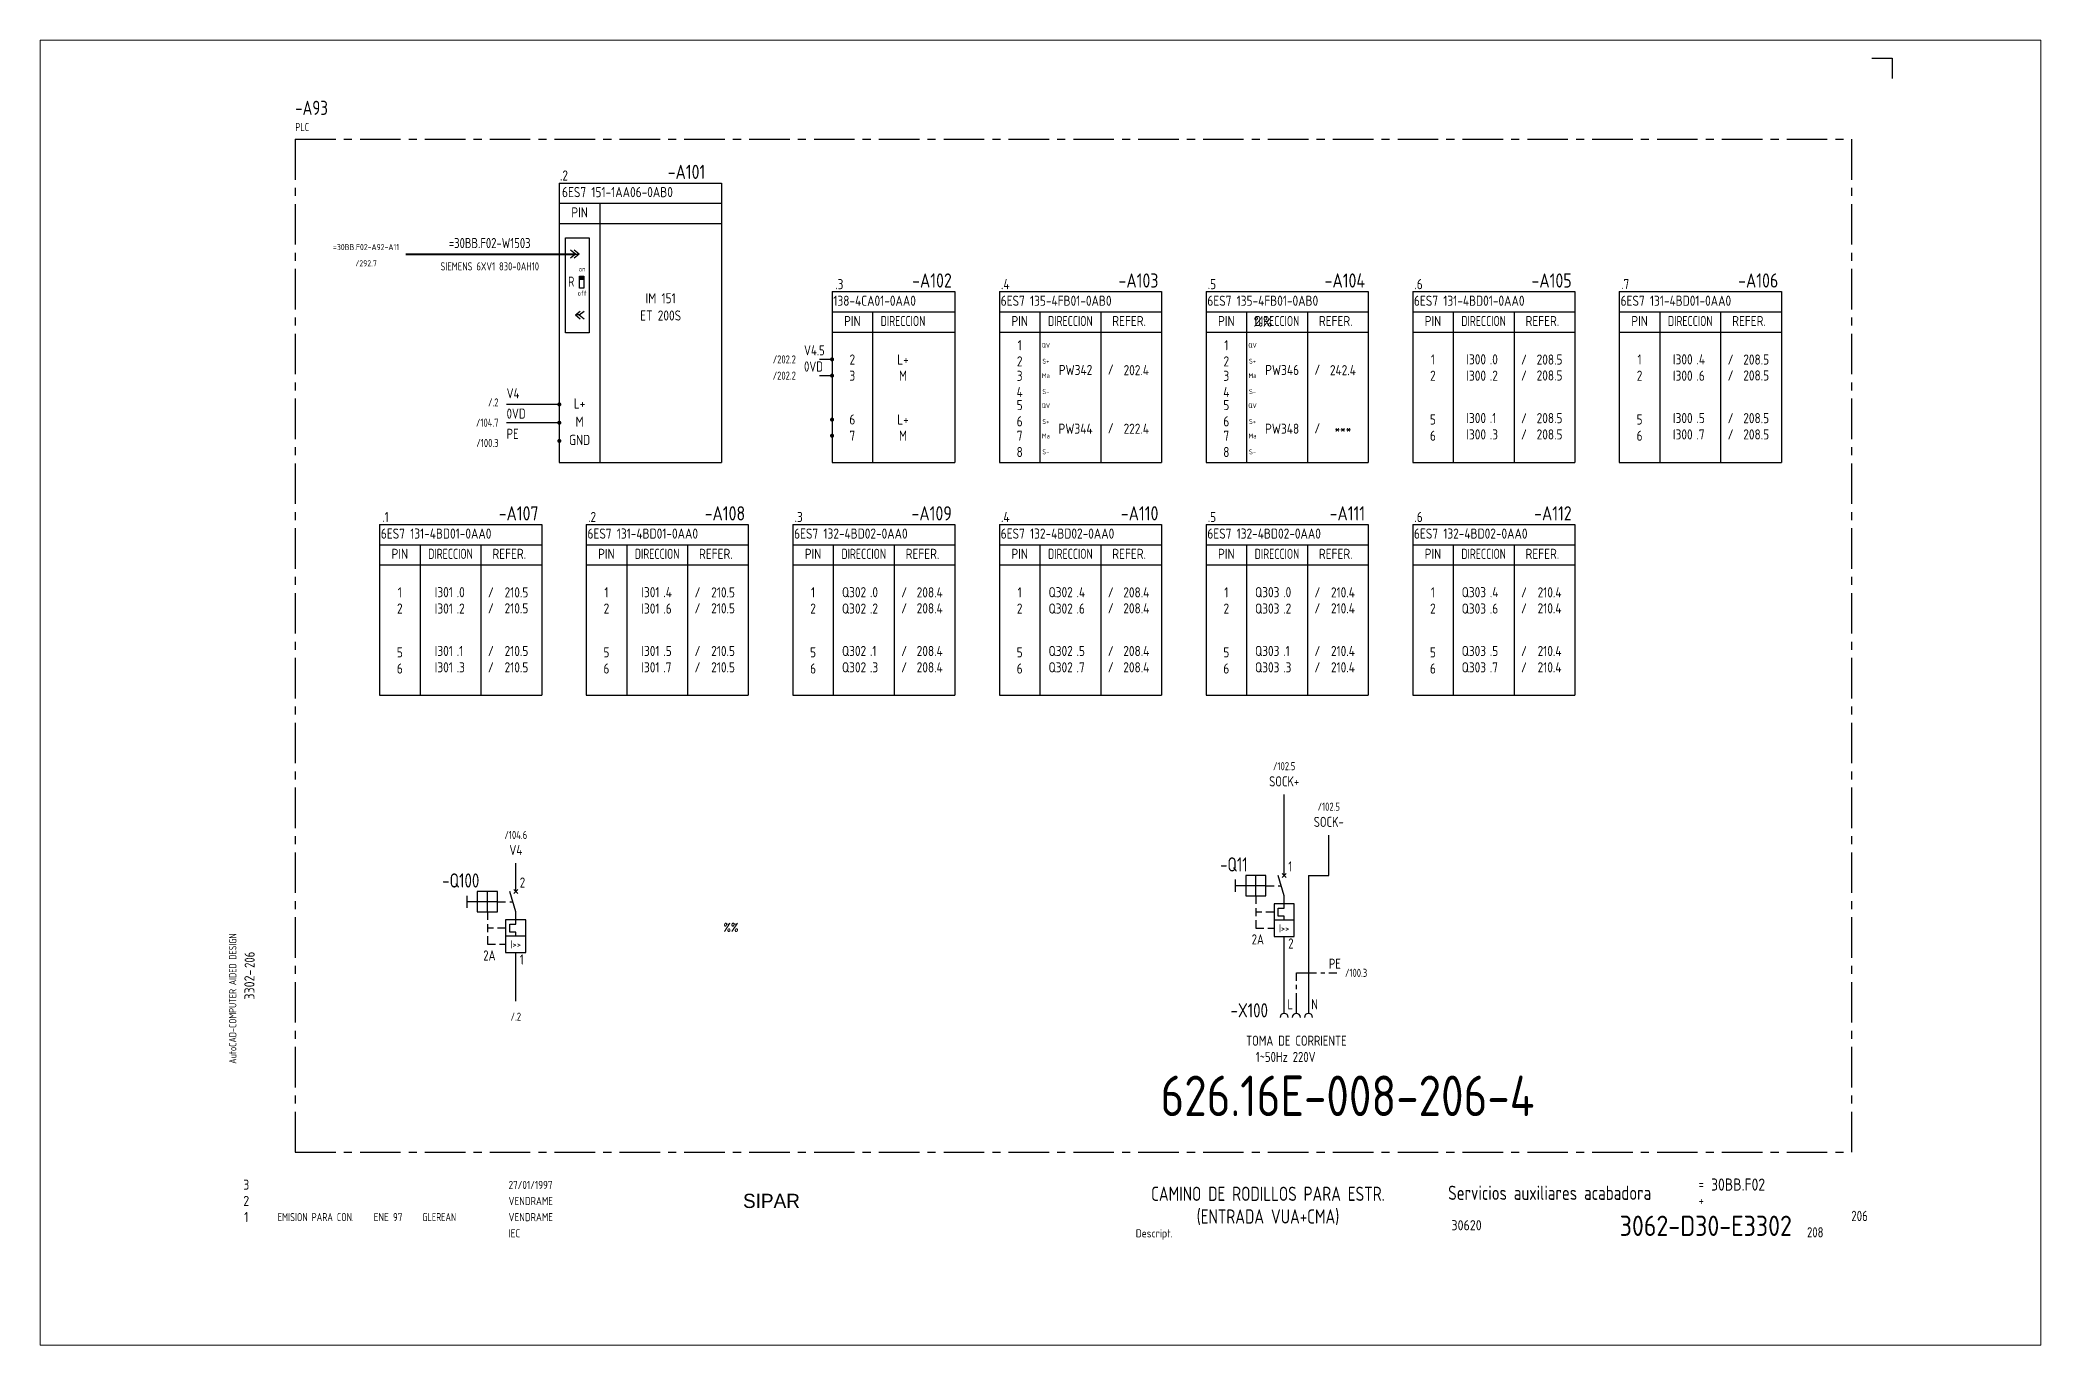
# Paper-space layout 'Presentación1' of a CAD drawing. Extents: x -37 to 457, y -20 to 302.
# The model-space entities are those that its viewports show. They can reach past a viewport. Long polylines and large blocks are cut down to what shows.
import ezdxf
from ezdxf.enums import TextEntityAlignment as Align

# ---------------------------------------------------------------- set-up
doc = ezdxf.new("R2010")
doc.units = 0
doc.header["$LTSCALE"] = 8
doc.header["$MEASUREMENT"] = 0
for name, pattern in [('CENTER', [2, 1.25, -0.25, 0.25, -0.25]), ('CENTER12', [1, 0.625, -0.125, 0.125, -0.125]), ('HIDDEN', [0.375, 0.25, -0.125])]:
    doc.linetypes.add(name, pattern=pattern)
doc.layers.get('0').update_dxf_attribs({"linetype": 'CONTINUOUS'})
doc.layers.add('CART', color=7, linetype='CONTINUOUS')
doc.styles.add('DIN', font='DIN', dxfattribs={"width": 0.85})
doc.styles.add('SIMPLEX', font='SIMPLEX', dxfattribs={"width": 0.9})
doc.styles.add('UNIV', font='UNIV')

# ---------------------------------------------------------------- blocks, each defined once
blk = doc.blocks.new('WB-FG100')
at = {"layer": 'CART', "color": 1}
for p, q in [((415, 297), (420, 297)), ((420, 297), (420, 292))]:
    blk.add_line(p, q, dxfattribs=at)
at = {"layer": 'CART', "color": 1, "style": 'DIN', "width": 0.8}
blk.add_text('AutoCAD-COMPUTER AIDED DESIGN', height=1.8, rotation=90, dxfattribs=at).set_placement((11.47, 48.84))
at = {"layer": 'CART', "color": 3, "style": 'DIN', "width": 0.8}
for s, p in [('=', (372.24, 17.91)), ('+', (372.24, 13.87))]:
    blk.add_text(s, height=2.5, dxfattribs=at).set_placement(p)
at = {"layer": 'CART', "color": 7, "style": 'DIN', "width": 0.9}
blk.add_attdef('FILE', text='', height=2.5, rotation=90, dxfattribs=at).set_placement((15.95, 68.38), align=Align.CENTER)
for tag, p in [('MOD-3', (13.92, 19)), ('MOD-2', (13.92, 15)), ('MOD-1', (13.92, 11)), ('NR.COMMESSA', (315, 9))]:
    blk.add_attdef(tag, text='', height=2.5, dxfattribs=at).set_placement(p, align=Align.MIDDLE)
at = {"layer": 'CART', "color": 7, "style": 'DIN'}
for tag, width, p in [('REV-3', 0.9, (21.66, 19)), ('DATA-3', 0.9, (45.37, 19)), ('NOME-3', 0.9, (57.37, 19)), ('REV-2', 0.9, (21.66, 15)), ('DATA-2', 0.9, (45.37, 15)), ('NOME-2', 0.9, (57.37, 15)), ('REV-1', 0.9, (21.66, 11)), ('DATA-1', 0.9, (45.37, 11)), ('NOME-1', 0.7, (57.37, 11))]:
    blk.add_attdef(tag, text='', height=2, dxfattribs=dict(at, width=width)).set_placement(p, align=Align.MIDDLE_LEFT)
at = {"layer": 'CART', "color": 7, "style": 'DIN', "width": 0.9}
for tag, p, height in [('DATA', (78.64, 17.94), 2), ('ESECUTORE', (78.64, 13.97), 2), ('CONTROLLORE', (78.64, 9.99), 2), ('NORMA', (78.64, 6.01), 2), ('SEGUE', (398.93, 5.65), 2.8)]:
    blk.add_attdef(tag, p, '', height=height, dxfattribs=at)
at = {"layer": 'CART', "color": 2, "style": 'DIN', "width": 0.9}
for tag, p in [('TITOLO-1/3', (266.5, 18.23)), ('TITOLO-2/3', (266.5, 13.18)), ('TITOLO-1/2', (266.5, 15.73)), ('TITOLO-3/3', (266.5, 8.13)), ('TITOLO-2/2', (266.5, 10.68))]:
    blk.add_attdef(tag, text='', height=3.5, dxfattribs=at).set_placement(p, align=Align.MIDDLE)
at = {"layer": 'CART', "color": 3, "style": 'DIN', "width": 0.9}
blk.add_attdef('ASSIEME', text='', height=3.5, dxfattribs=at).set_placement((334, 17), align=Align.MIDDLE)
at = {"layer": 'CART', "color": 3, "style": 'DIN', "width": 0.85}
for tag, p in [('=', (375.33, 16.63)), ('+', (375.33, 12.76))]:
    blk.add_attdef(tag, text='', height=3, dxfattribs=at).set_placement(p, align=Align.BOTTOM_LEFT)
at = {"layer": 'CART', "color": 2, "style": 'DIN', "width": 0.9}
blk.add_attdef('DISEGNO', text='', height=5, dxfattribs=at).set_placement((395.27, 6.35), align=Align.RIGHT)
at = {"layer": 'CART', "color": 3, "style": 'DIN', "width": 0.9}
blk.add_attdef('FOGLIO', text='', height=2.8, dxfattribs=at).set_placement((414.2, 9.56), align=Align.RIGHT)
at = {"layer": 'CART', "color": 1, "style": 'DIN', "width": 0.9}
blk.add_attdef('TIPOLOGIA', (233.37, 6), '', height=2, dxfattribs=at)

msp = doc.modelspace()

# ---------------------------------------------------------------- hatches: boundary and pattern name
at = {"linetype": 'Continuous'}
h = msp.add_hatch(dxfattribs=at)
h.set_pattern_fill('ANSI31', color=256)
h.set_pattern_definition([(45, (-37.22611, 26.79743), (-0.08838835, 0.08838835), [])])
h.paths.add_polyline_path([(96.15, 243.22), (96.15, 242.42), (97.24, 242.42), (97.24, 243.22)])

# ---------------------------------------------------------------- linework, layer by layer
at = {"color": 3, "linetype": 'CENTER'}
for p, q in [((26, 277), (410, 277)), ((26, 277), (26, 27)), ((410, 277), (410, 27)), ((26, 27), (410, 27))]:
    msp.add_line(p, q, dxfattribs=at)
at = {"color": 3}
for p, q in [((91.16, 266.2), (91.16, 197.26)), ((91.16, 266.2), (131.16, 266.2)), ((131.16, 266.2), (131.16, 197.26)), ((91.16, 261.2), (131.16, 261.2)), ((101.16, 261.2), (101.16, 197.26)), ((91.16, 256.2), (131.16, 256.2)), ((158.45, 239.39), (158.45, 197.26)), ((158.45, 239.39), (188.76, 239.39)), ((188.76, 239.39), (188.76, 197.26)), ((199.74, 239.39), (199.74, 197.26)), ((199.74, 239.39), (239.74, 239.39)), ((239.74, 239.39), (239.74, 197.26)), ((250.72, 239.39), (290.72, 239.39)), ((250.72, 239.39), (250.72, 197.26)), ((290.72, 239.39), (290.72, 197.26)), ((301.7, 239.39), (341.7, 239.39)), ((301.7, 239.39), (301.7, 197.26)), ((341.7, 239.39), (341.7, 197.26)), ((352.68, 239.39), (352.68, 197.26)), ((352.68, 239.39), (392.68, 239.39)), ((392.68, 239.39), (392.68, 197.26)), ((158.45, 234.39), (188.76, 234.39)), ((168.45, 234.39), (168.45, 197.26)), ((199.74, 234.39), (239.74, 234.39)), ((209.74, 234.39), (209.74, 197.26)), ((224.74, 234.39), (224.74, 197.26)), ((250.72, 234.39), (290.72, 234.39)), ((260.72, 234.39), (260.72, 197.26)), ((275.72, 234.39), (275.72, 197.26)), ((301.7, 234.39), (341.7, 234.39)), ((311.7, 234.39), (311.7, 197.26)), ((326.7, 234.39), (326.7, 197.26)), ((352.68, 234.39), (392.68, 234.39)), ((362.68, 234.39), (362.68, 197.26)), ((377.68, 234.39), (377.68, 197.26)), ((158.45, 229.39), (188.76, 229.39)), ((199.74, 229.39), (239.74, 229.39)), ((250.72, 229.39), (290.72, 229.39)), ((301.7, 229.39), (341.7, 229.39)), ((352.68, 229.39), (392.68, 229.39)), ((91.16, 197.26), (131.16, 197.26)), ((158.45, 197.26), (188.76, 197.26)), ((199.74, 197.26), (239.74, 197.26)), ((250.72, 197.26), (290.72, 197.26)), ((301.7, 197.26), (341.7, 197.26)), ((352.68, 197.26), (392.68, 197.26)), ((46.81, 181.93), (46.81, 139.8)), ((46.81, 181.93), (86.81, 181.93)), ((86.81, 181.93), (86.81, 139.8)), ((97.78, 181.93), (97.78, 139.8)), ((97.78, 181.93), (137.78, 181.93)), ((137.78, 181.93), (137.78, 139.8)), ((148.76, 181.93), (188.76, 181.93)), ((148.76, 181.93), (148.76, 139.8)), ((188.76, 181.93), (188.76, 139.8)), ((199.74, 181.93), (239.74, 181.93)), ((199.74, 181.93), (199.74, 139.8)), ((239.74, 181.93), (239.74, 139.8)), ((250.72, 181.93), (290.72, 181.93)), ((250.72, 181.93), (250.72, 139.8)), ((290.72, 181.93), (290.72, 139.8)), ((301.7, 181.93), (301.7, 139.8)), ((301.7, 181.93), (341.7, 181.93)), ((341.7, 181.93), (341.7, 139.8)), ((46.81, 176.93), (86.81, 176.93)), ((56.81, 176.93), (56.81, 139.8)), ((71.81, 176.93), (71.81, 139.8)), ((97.78, 176.93), (137.78, 176.93)), ((107.78, 176.93), (107.78, 139.8)), ((122.78, 176.93), (122.78, 139.8)), ((148.76, 176.93), (188.76, 176.93)), ((158.76, 176.93), (158.76, 139.8)), ((173.76, 176.93), (173.76, 139.8)), ((199.74, 176.93), (239.74, 176.93)), ((209.74, 176.93), (209.74, 139.8)), ((224.74, 176.93), (224.74, 139.8)), ((250.72, 176.93), (290.72, 176.93)), ((260.72, 176.93), (260.72, 139.8)), ((275.72, 176.93), (275.72, 139.8)), ((301.7, 176.93), (341.7, 176.93)), ((311.7, 176.93), (311.7, 139.8)), ((326.7, 176.93), (326.7, 139.8)), ((46.81, 171.93), (86.81, 171.93)), ((97.78, 171.93), (137.78, 171.93)), ((148.76, 171.93), (188.76, 171.93)), ((199.74, 171.93), (239.74, 171.93)), ((250.72, 171.93), (290.72, 171.93)), ((301.7, 171.93), (341.7, 171.93)), ((46.81, 139.8), (86.81, 139.8)), ((97.78, 139.8), (137.78, 139.8)), ((148.76, 139.8), (188.76, 139.8)), ((199.74, 139.8), (239.74, 139.8)), ((250.72, 139.8), (290.72, 139.8)), ((301.7, 139.8), (341.7, 139.8))]:
    msp.add_line(p, q, dxfattribs=at)
at = {"linetype": 'Continuous'}
for p, q in [((95.12, 248.63), (93.91, 249.59)), ((95.12, 248.63), (93.91, 247.66)), ((96.04, 248.63), (94.82, 249.59)), ((96.04, 248.63), (94.82, 247.66)), ((95.12, 248.63), (96.04, 248.63)), ((96.15, 240.22), (96.15, 243.22)), ((96.15, 243.22), (97.24, 243.22)), ((97.24, 243.22), (97.24, 240.22)), ((97.24, 240.22), (96.15, 240.22)), ((95.12, 233.63), (96.34, 234.59)), ((95.12, 233.63), (96.34, 232.66)), ((96.04, 233.63), (95.12, 233.63)), ((96.04, 233.63), (97.26, 234.59)), ((96.04, 233.63), (97.26, 232.66))]:
    msp.add_line(p, q, dxfattribs=at)
for p, q in [((158.45, 222.66), (155.32, 222.66)), ((155.32, 218.66), (158.45, 218.66)), ((91.16, 211.55), (78.16, 211.55)), ((91.16, 207.05), (78.16, 207.05)), ((270, 95.28), (270, 115.28)), ((281, 95.28), (281, 105.28)), ((80.42, 91.32), (80.42, 98.32)), ((258, 91.28), (258, 94.28)), ((260.5, 95.28), (260.5, 90.28)), ((265.5, 95.28), (260.5, 95.28)), ((263, 90.28), (263, 95.28)), ((265.5, 90.28), (265.5, 95.28)), ((270, 90.28), (268.5, 95.28)), ((269.5, 95.78), (270.5, 94.78)), ((269.5, 94.78), (270.5, 95.78)), ((276, 95.28), (276, 61.28)), ((276, 95.28), (281, 95.28)), ((68.42, 87.32), (68.42, 90.32)), ((75.92, 91.32), (70.92, 91.32)), ((70.92, 91.32), (70.92, 86.32)), ((73.42, 86.32), (73.42, 91.32)), ((75.92, 86.32), (75.92, 91.32)), ((80.42, 86.32), (78.92, 91.32)), ((79.92, 90.82), (80.92, 91.82)), ((79.92, 91.82), (80.92, 90.82)), ((265.5, 92.78), (258, 92.78)), ((260.5, 90.28), (265.5, 90.28)), ((270, 87.28), (270, 90.28)), ((75.92, 88.82), (68.42, 88.82)), ((70.92, 86.32), (75.92, 86.32)), ((77.92, 84.32), (77.92, 76.32)), ((82.92, 84.32), (77.92, 84.32)), ((80.42, 83.32), (80.42, 86.32)), ((82.92, 76.32), (82.92, 84.32)), ((267.5, 88.28), (267.5, 80.28)), ((272.5, 88.28), (267.5, 88.28)), ((272.5, 84.28), (267.5, 84.28)), ((268.5, 85.28), (268.5, 87.28)), ((268.5, 87.28), (270, 87.28)), ((270, 85.28), (268.5, 85.28)), ((270, 84.28), (270, 85.28)), ((272.5, 80.28), (272.5, 88.28)), ((82.92, 80.32), (77.92, 80.32)), ((78.92, 81.32), (78.92, 83.32)), ((78.92, 83.32), (80.42, 83.32)), ((80.42, 81.32), (78.92, 81.32)), ((80.42, 80.32), (80.42, 81.32)), ((267.5, 80.28), (272.5, 80.28)), ((270, 61.28), (270, 80.28)), ((77.92, 76.32), (82.92, 76.32)), ((80.42, 64.32), (80.42, 76.32))]:
    msp.add_line(p, q)
at = {"linetype": 'HIDDEN'}
for p, q in [((263, 90.28), (263, 82.28)), ((265.5, 92.78), (269.25, 92.78)), ((73.42, 86.32), (73.42, 78.32)), ((75.92, 88.82), (79.67, 88.82)), ((267.5, 86.28), (263, 86.28)), ((77.92, 82.32), (73.42, 82.32)), ((263, 82.28), (267.5, 82.28)), ((73.42, 78.32), (77.92, 78.32))]:
    msp.add_line(p, q, dxfattribs=at)
at = {"linetype": 'CENTER12'}
for p, q in [((273, 71.28), (283, 71.28)), ((273, 61.28), (273, 71.28))]:
    msp.add_line(p, q, dxfattribs=at)
at = {"linetype": 'Continuous'}
for points in [[(92.67, 252.67), (98.49, 252.67), (98.49, 229.23), (92.67, 229.23)], [(96.15, 243.22), (97.24, 243.22), (97.24, 242.42), (96.15, 242.42)]]:
    msp.add_lwpolyline(points, close=True, dxfattribs=at)
at = {"const_width": 0.5}
msp.add_lwpolyline([(95.12, 248.63), (53.26, 248.63)], dxfattribs=at)
at = {"linetype": 'Continuous', "const_width": 0.5}
for points in [[(158.2, 222.66, 1), (158.7, 222.66, 1)], [(158.2, 218.66, 1), (158.7, 218.66, 1)], [(90.91, 211.55, 1), (91.41, 211.55, 1)], [(90.91, 207.05, 1), (91.41, 207.05, 1)], [(158.2, 207.82, 1), (158.7, 207.82, 1)], [(90.91, 202.55, 1), (91.41, 202.55, 1)], [(158.2, 203.82, 1), (158.7, 203.82, 1)]]:
    msp.add_lwpolyline(points, format="xyb", close=True, dxfattribs=at)
for centre in [(270, 60.28), (273, 60.28), (276, 60.28)]:
    msp.add_arc(centre, 1, 0, 180)

# ---------------------------------------------------------------- block references
at = {"layer": 'CART'}
ref = msp.add_blockref('WB-FG100', (0, 0), dxfattribs=at)
ref.add_attrib('TIPOLOGIA', 'Descript.', (233.37, 6), dxfattribs={"color": 1, "height": 2, "style": 'DIN', "width": 0.9})
ref.add_attrib('ASSIEME', 'Servicios auxiliares acabadora', dxfattribs={"color": 3, "height": 3.5, "style": 'DIN', "width": 0.8}).set_placement((335.5, 17), align=Align.MIDDLE)
ref.add_attrib('=', '30BB.F02', dxfattribs={"color": 3, "height": 3, "style": 'DIN', "width": 0.85}).set_placement((375.33, 16.63), align=Align.BOTTOM_LEFT)
ref.add_attrib('NR.COMMESSA', '30620', dxfattribs={"color": 7, "height": 2.5, "style": 'DIN', "width": 0.9}).set_placement((315, 9), align=Align.MIDDLE)
ref.add_attrib('DISEGNO', '3062-D30-E3302', dxfattribs={"color": 2, "height": 5, "style": 'DIN', "width": 0.9}).set_placement((395.27, 6.35), align=Align.RIGHT)
ref.add_attrib('DATA', '27/01/1997', (78.64, 17.94), dxfattribs={"color": 7, "height": 2, "style": 'DIN', "width": 0.85})
ref.add_attrib('ESECUTORE', 'VENDRAME', (78.64, 13.97), dxfattribs={"color": 7, "height": 2, "style": 'DIN', "width": 0.85})
ref.add_attrib('CONTROLLORE', 'VENDRAME', (78.64, 9.99), dxfattribs={"color": 7, "height": 2, "style": 'DIN', "width": 0.85})
ref.add_attrib('NORMA', 'IEC', (78.64, 6.01), dxfattribs={"color": 7, "height": 2, "style": 'DIN', "width": 0.85})
ref.add_attrib('MOD-1', '1', dxfattribs={"color": 7, "height": 2.5, "style": 'DIN', "width": 0.9}).set_placement((13.92, 11), align=Align.MIDDLE)
ref.add_attrib('REV-1', 'EMISION PARA CON.', dxfattribs={"color": 7, "height": 2, "style": 'DIN', "width": 0.8}).set_placement((21.66, 11), align=Align.MIDDLE_LEFT)
ref.add_attrib('DATA-1', 'ENE 97', dxfattribs={"color": 7, "height": 2, "style": 'DIN', "width": 0.85}).set_placement((45.37, 11), align=Align.MIDDLE_LEFT)
ref.add_attrib('NOME-1', 'GLEREAN', dxfattribs={"color": 7, "height": 2, "style": 'DIN', "width": 0.7}).set_placement((57.37, 11), align=Align.MIDDLE_LEFT)
ref.add_attrib('MOD-2', '2', dxfattribs={"color": 7, "height": 2.5, "style": 'DIN', "width": 0.9}).set_placement((13.92, 15), align=Align.MIDDLE)
ref.add_attrib('MOD-3', '3', dxfattribs={"color": 7, "height": 2.5, "style": 'DIN', "width": 0.9}).set_placement((13.92, 19), align=Align.MIDDLE)
ref.add_attrib('FILE', '3302-', dxfattribs={"color": 7, "height": 2.5, "rotation": 90, "style": 'DIN', "width": 0.9}).set_placement((15.95, 68.38), align=Align.CENTER)

# ---------------------------------------------------------------- texts
at = {"color": 3, "style": 'DIN', "width": 0.8}
msp.add_text('-A93', height=3.5, dxfattribs=at).set_placement((26, 283))
at = {"style": 'DIN'}
for s, height, width, p in [('PLC', 2, 0.8, (26, 279)), ('6ES7 151-1AA06-0AB0', 2.5, 0.85, (91.83, 262.7)), ('138-4CA01-0AA0', 2.5, 0.85, (158.77, 235.89)), ('6ES7 135-4FB01-0AB0', 2.5, 0.85, (200.06, 235.89)), ('6ES7 135-4FB01-0AB0', 2.5, 0.85, (251.04, 235.89)), ('6ES7 131-4BD01-0AA0', 2.5, 0.85, (302.02, 235.89)), ('6ES7 131-4BD01-0AA0', 2.5, 0.85, (353, 235.89)), ('%%', 2.5, 0.85, (262.5, 230.75)), ('V4.5', 2.5, 0.8, (151.53, 223.66)), ('0VD', 2.5, 0.8, (151.53, 219.66)), ('.0', 2.5, 0.85, (320.73, 221.43)), ('.4', 2.5, 0.85, (371.71, 221.43)), ('.2', 2.5, 0.85, (320.73, 217.39)), ('.6', 2.5, 0.85, (371.71, 217.39)), ('V4', 2.5, 0.8, (78.16, 213.05)), ('0VD', 2.5, 0.8, (78.16, 208.05)), ('.1', 2.5, 0.85, (320.73, 206.94)), ('.5', 2.5, 0.85, (371.71, 206.94)), ('PE', 2.5, 0.8, (78.16, 203.05)), ('.3', 2.5, 0.85, (320.73, 202.9)), ('.7', 2.5, 0.85, (371.71, 202.9)), ('6ES7 131-4BD01-0AA0', 2.5, 0.85, (47.13, 178.43)), ('6ES7 131-4BD01-0AA0', 2.5, 0.85, (98.11, 178.43)), ('6ES7 132-4BD02-0AA0', 2.5, 0.85, (149.08, 178.43)), ('6ES7 132-4BD02-0AA0', 2.5, 0.85, (200.06, 178.43)), ('6ES7 132-4BD02-0AA0', 2.5, 0.85, (251.04, 178.43)), ('6ES7 132-4BD02-0AA0', 2.5, 0.85, (302.02, 178.43)), ('.0', 2.5, 0.85, (65.84, 163.97)), ('.4', 2.5, 0.85, (116.82, 163.97)), ('.0', 2.5, 0.85, (167.8, 163.97)), ('.4', 2.5, 0.85, (218.77, 163.97)), ('.0', 2.5, 0.85, (269.75, 163.97)), ('.4', 2.5, 0.85, (320.73, 163.97)), ('.2', 2.5, 0.85, (65.84, 159.93)), ('.6', 2.5, 0.85, (116.82, 159.93)), ('.2', 2.5, 0.85, (167.8, 159.93)), ('.6', 2.5, 0.85, (218.77, 159.93)), ('.2', 2.5, 0.85, (269.75, 159.93)), ('.6', 2.5, 0.85, (320.73, 159.93)), ('.1', 2.5, 0.85, (65.84, 149.47)), ('.5', 2.5, 0.85, (116.82, 149.47)), ('.1', 2.5, 0.85, (167.8, 149.47)), ('.5', 2.5, 0.85, (218.77, 149.47)), ('.1', 2.5, 0.85, (269.75, 149.47)), ('.5', 2.5, 0.85, (320.73, 149.47)), ('.3', 2.5, 0.85, (65.84, 145.43)), ('.7', 2.5, 0.85, (116.82, 145.43)), ('.3', 2.5, 0.85, (167.8, 145.43)), ('.7', 2.5, 0.85, (218.77, 145.43)), ('.3', 2.5, 0.85, (269.75, 145.43)), ('.7', 2.5, 0.85, (320.73, 145.43)), ('1', 2.5, 0.8, (271, 96.28)), ('2', 2.5, 0.8, (81.42, 92.32)), ('2', 2.5, 0.8, (271, 77.28)), ('1', 2.5, 0.8, (81.42, 73.32)), ('/100.3', 2, 0.8, (285, 70.28)), ('1~50Hz 220V', 2.5, 0.8, (263, 49.28)), ('208', 2.5, 0.8, (399, 6))]:
    msp.add_text(s, height=height, dxfattribs=dict(at, width=width)).set_placement(p)
for s, height, width, p in [('.2', 2.5, 0.85, (92.3, 266.8)), ('PIN', 2.5, 0.85, (96.16, 257.7)), ('=30BB.F02-W1503', 2.5, 0.8, (73.99, 250.13)), ('=30BB.F02-A92-A11', 1.5, 0.8, (43.48, 249.63)), ('/292.7', 1.5, 0.8, (43.48, 245.63)), ('SIEMENS 6XV1 830-0AH10', 2, 0.8, (73.99, 244.63)), ('R', 2.5, 0.8, (94.09, 240.62)), ('on', 1.2, 0.8, (96.79, 244.37)), ('.3', 2.5, 0.85, (160.24, 239.99)), ('.4', 2.5, 0.85, (201.19, 239.99)), ('.5', 2.5, 0.85, (252.17, 239.99)), ('.6', 2.5, 0.85, (303.15, 239.99)), ('.7', 2.5, 0.85, (354.13, 239.99)), ('off', 1.2, 0.8, (96.79, 238.4)), ('IM 151', 2.5, 0.85, (116.16, 236.51)), ('ET 200S', 2.5, 0.85, (116.16, 232.25)), ('PIN', 2.5, 0.85, (163.45, 230.89)), ('PIN', 2.5, 0.85, (204.74, 230.89)), ('REFER.', 2.5, 0.85, (231.74, 230.89)), ('PIN', 2.5, 0.85, (255.72, 230.89)), ('REFER.', 2.5, 0.85, (282.72, 230.89)), ('PIN', 2.5, 0.85, (306.7, 230.89)), ('REFER.', 2.5, 0.85, (333.7, 230.89)), ('PIN', 2.5, 0.85, (357.68, 230.89)), ('REFER.', 2.5, 0.85, (384.68, 230.89)), ('1', 2.5, 0.85, (204.74, 224.93)), ('1', 2.5, 0.85, (255.72, 224.93)), ('2', 2.5, 0.85, (163.45, 221.39)), ('L+', 2.5, 0.85, (175.95, 221.39)), ('2', 2.5, 0.85, (204.74, 220.93)), ('QV', 1.2, 0.85, (211.21, 225.54)), ('S+', 1.2, 0.85, (211.21, 221.62)), ('2', 2.5, 0.85, (255.72, 220.93)), ('QV', 1.2, 0.85, (262.19, 225.54)), ('S+', 1.2, 0.85, (262.19, 221.62)), ('1', 2.5, 0.85, (306.7, 221.39)), ('/', 2.5, 0.85, (329.16, 221.38)), ('208.5', 2.5, 0.85, (335.47, 221.38)), ('1', 2.5, 0.85, (357.68, 221.39)), ('/', 2.5, 0.85, (380.14, 221.38)), ('208.5', 2.5, 0.85, (386.45, 221.38)), ('3', 2.5, 0.85, (163.45, 217.39)), ('M', 2.5, 0.85, (175.95, 217.39)), ('3', 2.5, 0.85, (204.74, 217.36)), ('Ma', 1.2, 0.85, (211.21, 218.04)), ('/', 2.5, 0.85, (227.2, 218.9)), ('202.4', 2.5, 0.85, (233.51, 218.76)), ('3', 2.5, 0.85, (255.72, 217.36)), ('Ma', 1.2, 0.85, (262.19, 218.04)), ('/', 2.5, 0.85, (278.18, 218.9)), ('242.4', 2.5, 0.85, (284.49, 218.76)), ('2', 2.5, 0.85, (306.7, 217.39)), ('/', 2.5, 0.85, (329.16, 217.45)), ('208.5', 2.5, 0.85, (335.47, 217.45)), ('2', 2.5, 0.85, (357.68, 217.39)), ('/', 2.5, 0.85, (380.14, 217.45)), ('208.5', 2.5, 0.85, (386.45, 217.45)), ('L+', 2.5, 0.85, (96.16, 210.55)), ('4', 2.5, 0.85, (204.74, 213.36)), ('5', 2.5, 0.85, (204.74, 210.14)), ('S-', 1.2, 0.85, (211.21, 214.12)), ('4', 2.5, 0.85, (255.72, 213.36)), ('5', 2.5, 0.85, (255.72, 210.14)), ('S-', 1.2, 0.85, (262.19, 214.12)), ('M', 2.5, 0.85, (96.16, 206.05)), ('6', 2.5, 0.85, (163.45, 206.59)), ('L+', 2.5, 0.85, (175.95, 206.59)), ('6', 2.5, 0.85, (204.74, 206.14)), ('QV', 1.2, 0.85, (211.21, 210.66)), ('S+', 1.2, 0.85, (211.21, 206.73)), ('6', 2.5, 0.85, (255.72, 206.14)), ('QV', 1.2, 0.85, (262.19, 210.66)), ('S+', 1.2, 0.85, (262.19, 206.73)), ('5', 2.5, 0.85, (306.7, 206.59)), ('/', 2.5, 0.85, (329.16, 206.92)), ('208.5', 2.5, 0.85, (335.47, 206.92)), ('5', 2.5, 0.85, (357.68, 206.59)), ('/', 2.5, 0.85, (380.14, 206.92)), ('208.5', 2.5, 0.85, (386.45, 206.92)), ('GND', 2.5, 0.85, (96.16, 201.55)), ('7', 2.5, 0.85, (163.45, 202.59)), ('M', 2.5, 0.85, (175.95, 202.59)), ('7', 2.5, 0.85, (204.74, 202.56)), ('Ma', 1.2, 0.85, (211.21, 203.16)), ('/', 2.5, 0.85, (227.2, 204.43)), ('222.4', 2.5, 0.85, (233.51, 204.3)), ('7', 2.5, 0.85, (255.72, 202.56)), ('Ma', 1.2, 0.85, (262.19, 203.16)), ('/', 2.5, 0.85, (278.18, 204.43)), ('***', 2.5, 0.85, (284.49, 204.3)), ('6', 2.5, 0.85, (306.7, 202.59)), ('/', 2.5, 0.85, (329.16, 202.9)), ('208.5', 2.5, 0.85, (335.47, 202.9)), ('6', 2.5, 0.85, (357.68, 202.59)), ('/', 2.5, 0.85, (380.14, 202.9)), ('208.5', 2.5, 0.85, (386.45, 202.9)), ('8', 2.5, 0.85, (204.74, 198.56)), ('S-', 1.2, 0.85, (211.21, 199.24)), ('8', 2.5, 0.85, (255.72, 198.56)), ('S-', 1.2, 0.85, (262.19, 199.24)), ('.1', 2.5, 0.85, (48.26, 182.53)), ('.2', 2.5, 0.85, (99.24, 182.53)), ('.3', 2.5, 0.85, (150.21, 182.53)), ('.4', 2.5, 0.85, (201.19, 182.53)), ('.5', 2.5, 0.85, (252.17, 182.53)), ('.6', 2.5, 0.85, (303.15, 182.53)), ('PIN', 2.5, 0.85, (51.81, 173.43)), ('REFER.', 2.5, 0.85, (78.81, 173.43)), ('PIN', 2.5, 0.85, (102.78, 173.43)), ('REFER.', 2.5, 0.85, (129.78, 173.43)), ('PIN', 2.5, 0.85, (153.76, 173.43)), ('REFER.', 2.5, 0.85, (180.76, 173.43)), ('PIN', 2.5, 0.85, (204.74, 173.43)), ('REFER.', 2.5, 0.85, (231.74, 173.43)), ('PIN', 2.5, 0.85, (255.72, 173.43)), ('REFER.', 2.5, 0.85, (282.72, 173.43)), ('PIN', 2.5, 0.85, (306.7, 173.43)), ('REFER.', 2.5, 0.85, (333.7, 173.43)), ('1', 2.5, 0.85, (51.81, 163.93)), ('/', 2.5, 0.85, (74.27, 163.92)), ('210.5', 2.5, 0.85, (80.58, 163.92)), ('1', 2.5, 0.85, (102.78, 163.93)), ('/', 2.5, 0.85, (125.25, 163.92)), ('210.5', 2.5, 0.85, (131.56, 163.92)), ('1', 2.5, 0.85, (153.76, 163.93)), ('/', 2.5, 0.85, (176.23, 163.92)), ('208.4', 2.5, 0.85, (182.54, 163.92)), ('1', 2.5, 0.85, (204.74, 163.93)), ('/', 2.5, 0.85, (227.2, 163.92)), ('208.4', 2.5, 0.85, (233.51, 163.92)), ('1', 2.5, 0.85, (255.72, 163.93)), ('/', 2.5, 0.85, (278.18, 163.92)), ('210.4', 2.5, 0.85, (284.49, 163.92)), ('1', 2.5, 0.85, (306.7, 163.93)), ('/', 2.5, 0.85, (329.16, 163.92)), ('210.4', 2.5, 0.85, (335.47, 163.92)), ('2', 2.5, 0.85, (51.81, 159.93)), ('/', 2.5, 0.85, (74.27, 159.99)), ('210.5', 2.5, 0.85, (80.58, 159.99)), ('2', 2.5, 0.85, (102.78, 159.93)), ('/', 2.5, 0.85, (125.25, 159.99)), ('210.5', 2.5, 0.85, (131.56, 159.99)), ('2', 2.5, 0.85, (153.76, 159.93)), ('/', 2.5, 0.85, (176.23, 159.99)), ('208.4', 2.5, 0.85, (182.54, 159.99)), ('2', 2.5, 0.85, (204.74, 159.93)), ('/', 2.5, 0.85, (227.2, 159.99)), ('208.4', 2.5, 0.85, (233.51, 159.99)), ('2', 2.5, 0.85, (255.72, 159.93)), ('/', 2.5, 0.85, (278.18, 159.99)), ('210.4', 2.5, 0.85, (284.49, 159.99)), ('2', 2.5, 0.85, (306.7, 159.93)), ('/', 2.5, 0.85, (329.16, 159.99)), ('210.4', 2.5, 0.85, (335.47, 159.99)), ('5', 2.5, 0.85, (51.81, 149.13)), ('/', 2.5, 0.85, (74.27, 149.45)), ('210.5', 2.5, 0.85, (80.58, 149.45)), ('5', 2.5, 0.85, (102.78, 149.13)), ('/', 2.5, 0.85, (125.25, 149.45)), ('210.5', 2.5, 0.85, (131.56, 149.45)), ('5', 2.5, 0.85, (153.76, 149.13)), ('/', 2.5, 0.85, (176.23, 149.45)), ('208.4', 2.5, 0.85, (182.54, 149.45)), ('5', 2.5, 0.85, (204.74, 149.13)), ('/', 2.5, 0.85, (227.2, 149.45)), ('208.4', 2.5, 0.85, (233.51, 149.45)), ('5', 2.5, 0.85, (255.72, 149.13)), ('/', 2.5, 0.85, (278.18, 149.45)), ('210.4', 2.5, 0.85, (284.49, 149.45)), ('5', 2.5, 0.85, (306.7, 149.13)), ('/', 2.5, 0.85, (329.16, 149.45)), ('210.4', 2.5, 0.85, (335.47, 149.45)), ('6', 2.5, 0.85, (51.81, 145.13)), ('/', 2.5, 0.85, (74.27, 145.43)), ('210.5', 2.5, 0.85, (80.58, 145.43)), ('6', 2.5, 0.85, (102.78, 145.13)), ('/', 2.5, 0.85, (125.25, 145.43)), ('210.5', 2.5, 0.85, (131.56, 145.43)), ('6', 2.5, 0.85, (153.76, 145.13)), ('/', 2.5, 0.85, (176.23, 145.43)), ('208.4', 2.5, 0.85, (182.54, 145.43)), ('6', 2.5, 0.85, (204.74, 145.13)), ('/', 2.5, 0.85, (227.2, 145.43)), ('208.4', 2.5, 0.85, (233.51, 145.43)), ('6', 2.5, 0.85, (255.72, 145.13)), ('/', 2.5, 0.85, (278.18, 145.43)), ('210.4', 2.5, 0.85, (284.49, 145.43)), ('6', 2.5, 0.85, (306.7, 145.13)), ('/', 2.5, 0.85, (329.16, 145.43)), ('210.4', 2.5, 0.85, (335.47, 145.43)), ('SOCK+', 2.5, 0.8, (270, 117.28)), ('/102.5', 2, 0.8, (270, 121.28)), ('SOCK-', 2.5, 0.8, (281, 107.28)), ('/102.5', 2, 0.8, (281, 111.28)), ('/104.6', 2, 0.8, (80.42, 104.32)), ('V4', 2.5, 0.8, (80.42, 100.32)), ('I>>', 2, 0.8, (80.42, 77.32)), ('I>>', 2, 0.8, (270, 81.28)), ('PE', 2.5, 0.8, (282.5, 72.28)), ('L', 2.5, 0.8, (271.5, 62.28)), ('N', 2.5, 0.8, (277.5, 62.28)), ('/.2', 2, 0.8, (80.42, 59.47)), ('TOMA DE CORRIENTE', 2.5, 0.8, (273, 53.28))]:
    msp.add_text(s, height=height, dxfattribs=dict(at, width=width)).set_placement(p, align=Align.CENTER)
at = {"color": 3, "style": 'DIN'}
for s, height, width, p in [('-A101', 3.5, 0.85, (127.16, 267.2)), ('-A102', 3.5, 0.85, (187.99, 240.39)), ('-A103', 3.5, 0.85, (238.97, 240.39)), ('-A104', 3.5, 0.85, (289.95, 240.39)), ('-A105', 3.5, 0.85, (340.93, 240.39)), ('-A106', 3.5, 0.85, (391.9, 240.39)), ('-A107', 3.5, 0.85, (86.03, 182.93)), ('-A108', 3.5, 0.85, (137.01, 182.93)), ('-A109', 3.5, 0.85, (187.99, 182.93)), ('-A110', 3.5, 0.85, (238.97, 182.93)), ('-A111', 3.5, 0.85, (289.95, 182.93)), ('-A112', 3.5, 0.85, (340.93, 182.93)), ('-Q11', 3.5, 0.8, (261, 96.28)), ('-Q100', 3.5, 0.8, (71.42, 92.32)), ('-X100', 3.5, 0.8, (266, 60.28)), ('206', 2.56, 0.8, (414, 10))]:
    msp.add_text(s, height=height, dxfattribs=dict(at, width=width)).set_placement(p, align=Align.RIGHT)
at = {"style": 'DIN', "width": 0.596129}
for p, p2 in [((170.45, 230.89), (181.45, 230.89)), ((211.74, 230.89), (222.74, 230.89)), ((262.72, 230.89), (273.72, 230.89)), ((313.7, 230.89), (324.7, 230.89)), ((364.68, 230.89), (375.68, 230.89)), ((58.81, 173.43), (69.81, 173.43)), ((109.78, 173.43), (120.78, 173.43)), ((160.76, 173.43), (171.76, 173.43)), ((211.74, 173.43), (222.74, 173.43)), ((262.72, 173.43), (273.72, 173.43)), ((313.7, 173.43), (324.7, 173.43))]:
    msp.add_text('DIRECCION', height=2.5, dxfattribs=at).set_placement(p, p2, align=Align.FIT)
at = {"style": 'DIN'}
for s, height, width, p in [('/202.2', 2, 0.8, (149.53, 221.66)), ('I300', 2.5, 0.85, (319.8, 221.43)), ('I300', 2.5, 0.85, (370.77, 221.43)), ('/202.2', 2, 0.8, (149.53, 217.66)), ('I300', 2.5, 0.85, (319.8, 217.39)), ('I300', 2.5, 0.85, (370.77, 217.39)), ('/.2', 2, 0.8, (76.16, 211.05)), ('/104.7', 2, 0.8, (76.16, 206.05)), ('I300', 2.5, 0.85, (319.8, 206.94)), ('I300', 2.5, 0.85, (370.77, 206.94)), ('/100.3', 2, 0.8, (76.16, 201.05)), ('I300', 2.5, 0.85, (319.8, 202.9)), ('I300', 2.5, 0.85, (370.77, 202.9)), ('I301', 2.5, 0.85, (64.9, 163.97)), ('I301', 2.5, 0.85, (115.88, 163.97)), ('Q302', 2.5, 0.85, (166.86, 163.97)), ('Q302', 2.5, 0.85, (217.84, 163.97)), ('Q303', 2.5, 0.85, (268.82, 163.97)), ('Q303', 2.5, 0.85, (319.8, 163.97)), ('I301', 2.5, 0.85, (64.9, 159.93)), ('I301', 2.5, 0.85, (115.88, 159.93)), ('Q302', 2.5, 0.85, (166.86, 159.93)), ('Q302', 2.5, 0.85, (217.84, 159.93)), ('Q303', 2.5, 0.85, (268.82, 159.93)), ('Q303', 2.5, 0.85, (319.8, 159.93)), ('I301', 2.5, 0.85, (64.9, 149.47)), ('I301', 2.5, 0.85, (115.88, 149.47)), ('Q302', 2.5, 0.85, (166.86, 149.47)), ('Q302', 2.5, 0.85, (217.84, 149.47)), ('Q303', 2.5, 0.85, (268.82, 149.47)), ('Q303', 2.5, 0.85, (319.8, 149.47)), ('I301', 2.5, 0.85, (64.9, 145.43)), ('I301', 2.5, 0.85, (115.88, 145.43)), ('Q302', 2.5, 0.85, (166.86, 145.43)), ('Q302', 2.5, 0.85, (217.84, 145.43)), ('Q303', 2.5, 0.85, (268.82, 145.43)), ('Q303', 2.5, 0.85, (319.8, 145.43)), ('2A', 2.5, 0.8, (265, 78.28)), ('2A', 2.5, 0.8, (75.42, 74.32))]:
    msp.add_text(s, height=height, dxfattribs=dict(at, width=width)).set_placement(p, align=Align.RIGHT)
at = {"style": 'DIN', "width": 0.85}
for s, p in [('PW342', (218.52, 218.06)), ('PW346', (269.49, 218.06)), ('PW344', (218.52, 203.56)), ('PW348', (269.49, 203.56))]:
    msp.add_text(s, height=2.5, dxfattribs=at).set_placement(p, align=Align.BOTTOM_CENTER)
at = {"color": 7, "linetype": 'Continuous', "style": 'SIMPLEX', "width": 0.9}
msp.add_text('%%', height=2, dxfattribs=at).set_placement((133.5, 82.5), align=Align.MIDDLE)
at = {"style": 'DIN', "width": 0.8}
msp.add_text('206', height=2.5, rotation=90, dxfattribs=at).set_placement((16, 72.5))
at = {"color": 3, "style": 'DIN', "width": 0.8}
for s, p in [('CAMINO DE RODILLOS PARA ESTR.', (266, 15)), ('(ENTRADA VUA+CMA)', (266, 9.4))]:
    msp.add_text(s, height=3.5, dxfattribs=at).set_placement(p, align=Align.CENTER)
at = {"color": 2, "insert": (239.47, 45.92), "char_height": 10, "width": 111.0411, "attachment_point": 1, "style": 'DIN'}
msp.add_mtext('626.16E-008-206-4', dxfattribs=at)
at = {"layer": 'CART', "color": 2, "linetype": 'Continuous', "style": 'UNIV'}
msp.add_text('SIPAR', height=3.5, dxfattribs=at).set_placement((143.5, 13.25), align=Align.CENTER)

psp = doc.layouts.new('Presentación1')

# ---------------------------------------------------------------- viewports
at = {"layer": '0', "linetype": 'Continuous'}
psp.add_viewport(center=(209.92, 140.55), size=(493.68, 322.0508), view_center_point=(209.88, 140.46), view_height=322.0511, dxfattribs=at)

doc.saveas('drawing.dxf')
